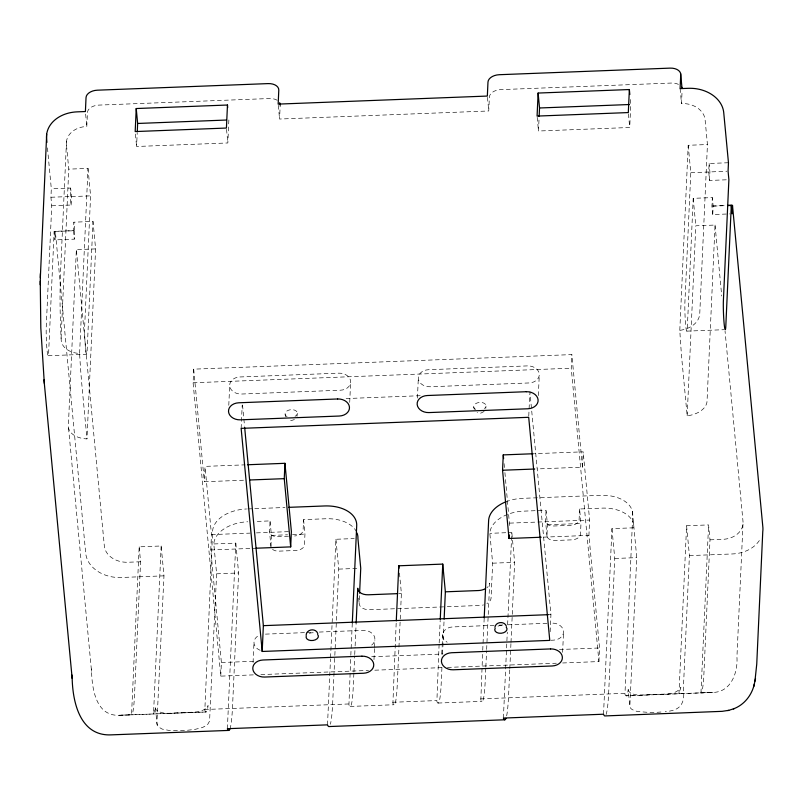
<?xml version="1.0" encoding="UTF-8"?>
<svg xmlns="http://www.w3.org/2000/svg" width="803" height="803" viewBox="0 0 803 803"><rect width="100%" height="100%" fill="white"/><g stroke="black" fill="none" stroke-linecap="round" stroke-linejoin="round"><path stroke-width="0.6" stroke-dasharray="4.01 3.01" d="M95.607 248.9L76.365 249.643L68.365 425.811A22.052 13.882 -5.4 0 0 86.282 438.88L86.975 438.91L95.607 248.9L93.007 221.447L73.886 222.18L73.505 230.622L54.152 231.364L48.672 351.995A16.542 1.134 87.8 0 1 46.996 349.666A16.542 1.134 87.8 0 1 46.263 326.409L51.743 205.779L50.93 197.257L51.322 188.815L47.287 146.046M74.689 230.712L74.308 239.153L54.955 239.896L55.347 231.455L74.689 230.712L73.886 222.18M66.488 141.388L60.466 273.953C59.673 296.427 60.034 318.942 61.289 341.395C63.106 349.476 72.079 353.159 79.597 353.45A90.799 6.213 87.8 0 0 82.067 386.936L86.975 438.91M61.078 338.535L68.767 169.142L66.428 144.359A22.052 17.064 2.6 0 1 86.804 126.462L87.437 112.51A11.031 6.946 -5.4 0 1 98.749 105.103L269.517 98.528A11.031 6.946 -5.4 0 1 277.828 100.696M51.743 205.779L71.086 205.036L70.283 196.504L70.664 188.063L51.322 188.815M71.086 205.036L71.467 196.594L70.664 188.063M79.597 353.45L88.009 168.399L68.767 169.142M88.009 168.399L90.598 195.862L84.737 324.934A16.542 1.134 87.8 0 0 85.469 348.191A16.542 1.134 87.8 0 0 87.146 350.509L93.007 221.447M228.875 119.948L227.831 142.964L136.59 146.487L137.203 133.157M68.536 427.979L91.532 671.318C92.134 688.583 95.708 715.724 118.583 715.322L205.969 711.99L118.673 715.262L131.541 714.851L139.17 546.843L161.152 545.99L163.973 575.841L156.896 723.142L158.03 726.665L162.146 729.084L168.771 730.369L177.152 730.72A23.136 4.025 -2.9 0 0 186.316 730.389L195.099 729.355L202.486 727.528L207.515 724.758L209.563 721.114L216.629 573.814L213.809 543.962A33.084 20.828 -5.4 0 1 247.736 521.769M139.17 546.843L140.575 561.769L134.553 694.324A90.97 6.223 87.8 0 1 131.541 714.851M161.152 545.99L153.524 713.997L155.441 707.614L157.077 725.029M253.336 674.881L220.775 676.136L193.091 382.77L193.704 369.159L571.856 354.605L582.476 467.175L537.187 468.922M243.5 480.224L204.333 481.74L205.026 466.382L244.985 464.847M220.775 676.136L221.397 662.535L210.767 549.965L211.47 534.607L205.026 466.382M155.441 707.614L155.591 709.27C162.377 715.854 173.649 712.211 182.331 712.803C190.813 711.558 203.159 714.018 208.097 705.586L207.907 706.891A90.97 6.223 87.8 0 1 204.825 710.414L212.604 531.174A33.084 20.828 -5.4 0 1 246.531 508.972M228.785 405.334L229.738 384.436M227.369 728.702L235.801 543.119L213.809 543.962M241.141 428.37L242.205 405.013M235.801 543.119L238.611 572.971L232.589 705.526A110.262 7.538 87.8 0 1 229.929 728.983M253.065 662.545L254.009 641.647M678.455 84.415A11.031 6.946 -5.4 0 0 671.469 83.05L500.691 89.625A11.031 6.946 -5.4 0 0 489.388 97.033L488.746 110.985L279.564 119.035L280.197 105.083M271.012 547.124L269.557 531.716L270.049 520.906L255.173 521.478M270.932 546.221L271.424 535.4L270.049 520.906M356.602 532.008A33.084 20.828 -5.4 0 0 325.888 518.758L303.584 519.611L303.092 530.432A8.271 5.209 -5.4 0 1 294.611 535.982M303.584 519.611L304.949 534.115L304.457 544.926A8.271 5.209 -5.4 0 1 295.976 550.477L278.932 551.139A8.271 5.209 -5.4 0 1 271.916 548.79M327.504 724.848L330.505 658.831M330.565 657.587L335.935 539.265L354.253 538.562M335.935 539.265L338.756 569.116L332.733 701.671A110.262 7.538 87.8 0 1 330.354 724.256M349.706 402.423L350.6 382.75M353.872 673.376L353.31 685.903A90.97 6.223 87.8 0 1 348.934 704.863L350.76 656.573M350.821 655.328L352.296 622.907M353.932 672.131L354.675 655.85M354.725 654.596L355.067 647.077M355.127 645.833L356.09 624.543M359.493 595.675L359.152 603.153A11.031 6.946 -5.4 0 0 369.832 609.708L446.026 606.767M373.987 659.634L374.489 648.573M374.539 647.338L374.881 639.961M399.462 573.021L401.4 593.507L397.274 684.206A90.97 6.223 87.8 0 1 392.908 703.167L396.22 622.134M417.419 398.067L418.373 377.169M441.931 667.604L441.248 682.52A90.97 6.223 87.8 0 1 436.872 701.471L439.111 644.237M439.171 642.982L440.195 620.448M441.75 654.054L442.092 646.676M442.142 645.441L442.644 634.38M442.543 653.943L444.069 620.388M485.785 668.297L485.223 680.824A90.97 6.223 87.8 0 1 480.846 699.784L482.673 651.494M482.733 650.249L484.209 617.828M485.845 667.042L486.588 650.771M486.638 649.517L489.659 583.149A11.031 6.946 -5.4 0 1 486.879 587.726M603.525 714.218L611.956 528.635L633.958 527.792A33.084 20.828 -5.4 0 0 601.929 508.128L579.595 508.992L580.97 523.486L580.479 534.296A8.271 5.209 -5.4 0 1 571.997 539.847L554.953 540.509A8.271 5.209 -5.4 0 1 546.953 535.591L547.435 524.781L546.07 510.276L523.757 511.14A33.084 20.828 -5.4 0 0 489.83 533.333L492.651 563.184L491.065 598.074A11.031 6.946 -5.4 0 1 486.889 603.565M509.594 525.493L504.665 469.785M503.391 718.073L507.295 632.132M507.626 624.654L511.812 532.489L489.83 533.333M509.744 669.893L508.61 694.896A110.262 7.538 87.8 0 1 506.522 716.396M509.805 668.638L510.939 643.625M510.999 642.38L514.633 562.341L511.812 532.489M630.295 99.492L630.767 104.47L629.723 127.496L538.482 131.009L539.094 117.68M528.765 416.064L529.047 409.921M529.097 408.687L529.769 393.942M538.341 395.608L539.295 374.71M547.034 536.494L545.578 521.097L546.07 510.276M550.155 631.79L550.938 614.576L529.88 391.483M562.612 662.977L598.918 661.572L571.234 368.206L571.856 354.605M562.612 652.367L563.505 632.704M579.595 508.992L579.104 519.802A8.271 5.209 -5.4 0 1 570.622 525.353L553.588 526.005A8.271 5.209 -5.4 0 1 545.578 521.097M582.476 467.175L583.179 451.828L534.477 453.695M598.918 661.572L599.54 647.971L588.92 535.4L589.613 520.053L583.179 451.828M611.956 528.635L614.767 558.486L608.754 691.042A110.262 7.538 87.8 0 1 606.084 714.499M660.999 712.01L658.851 712.181A23.126 4.015 -2.9 0 1 650.139 712.532L637.11 711.468L632.202 709.621L630.676 708.296L629.833 706.73L628.227 689.406L628.036 690.721A90.97 6.223 87.8 0 1 624.955 694.234L632.734 514.994A33.084 20.828 -5.4 0 0 600.724 495.331L522.552 498.342A33.084 20.828 -5.4 0 0 507.476 501.202M632.413 511.381L636.759 557.633L629.833 706.73M687.167 415.803L695.799 225.794L715.041 225.051L707.041 401.219A22.052 13.882 -5.4 0 1 687.87 415.713L687.167 415.803L682.269 363.819A90.799 6.213 87.8 0 1 679.8 330.344C688.683 329.28 698.921 323.78 699.744 313.933L707.443 144.54L705.104 119.767A22.052 17.064 2.6 0 0 681.506 103.557L682.088 90.769M679.8 330.344L688.201 145.283L707.443 144.54M688.201 145.283L690.791 172.745L684.929 301.818A16.542 1.134 87.8 0 0 685.662 325.074A16.542 1.134 87.8 0 0 687.348 327.403L693.21 198.331L712.331 197.588L713.144 206.12L712.753 214.562L729.686 213.909M742.986 524.128L736.933 656.984C738.027 672.211 731.192 691.935 713.285 692.417L626.089 695.81L713.375 692.357L700.959 692.919A90.97 6.223 87.8 0 0 703.97 672.402L709.993 539.837L708.587 524.911L686.595 525.764L678.967 693.762L680.884 687.378C675.313 696.271 662.033 693.35 652.819 694.685C644.859 694.153 634.29 697.446 628.347 690.981M686.595 525.764L689.416 555.606L683.393 688.171C685.23 703.599 680.553 710.725 665.215 711.548M728.462 162.738L709.119 163.481L708.738 171.922L709.541 180.454L728.883 179.701M709.541 180.454L709.922 172.013L709.119 163.481M712.753 214.562L711.95 206.03L712.331 197.588M700.959 692.919L708.587 524.911M297.341 413.324L296.99 416.426M485.976 406.057L485.815 408.396M484.139 411.477L480.816 413.144L477.112 412.531M294.43 419.567L291.499 420.471L287.926 419.447M50.93 197.257L70.283 196.504M71.467 196.594L90.598 195.862M690.791 172.745L726.876 171.22M711.95 206.03L725.25 205.518M713.144 206.12L725.229 205.658M48.09 355.729L86.563 354.243M686.756 331.137L723.995 329.702M239.896 376.968L338.836 373.164A11.031 8.532 2.6 0 1 350.63 381.264A11.031 8.532 2.6 0 1 340.442 390.218L241.512 394.032A11.031 8.532 2.6 0 1 229.708 385.922A11.031 8.532 2.6 0 1 239.896 376.968M193.091 382.77L571.234 368.206M346.083 398.559L421.103 395.668M247.776 508.921L284.985 507.496M211.47 534.607L250.175 533.122M256.418 532.881L290.134 531.586M509.694 523.124L589.613 520.053M271.424 535.4L287.564 534.788M292.533 534.587L304.949 534.115M547.435 524.781L580.97 523.486M288.518 536.213L277.567 536.635A8.271 5.209 -5.4 0 1 269.557 531.716M210.767 549.965L256.057 548.218M543.631 537.147L588.92 535.4M140.575 561.769L127.928 562.251A22.052 17.064 2.6 0 1 104.34 546.04L76.365 249.643M709.993 539.837L722.63 539.355A22.052 17.064 2.6 0 0 743.006 521.448L725.029 330.906M163.973 575.841L121.092 577.498A33.084 25.596 2.6 0 1 85.7 553.177L55.347 231.455M216.629 573.814L238.611 572.971M338.756 569.116L359.513 568.313M492.651 563.184L514.633 562.341M614.767 558.486L636.759 557.633M689.416 555.606L732.286 553.96A33.084 25.596 2.6 0 0 760.782 538.03M398.95 593.608L401.4 593.507M447.271 606.717L479.752 605.472A11.031 6.946 -5.4 0 0 483.536 604.91M548.439 614.676L550.938 614.576M265.422 634.129L305.501 632.593M306.756 632.543L313.009 632.302M319.273 632.061L363.107 630.375A11.031 8.532 2.6 0 1 373.967 635.585A11.031 8.532 2.6 0 1 371.598 645.16M494.136 625.326L452.802 626.922A11.031 8.532 2.6 0 0 443.005 632.925A11.031 8.532 2.6 0 0 447.161 642.249M499.145 625.135L502.899 624.985M507.908 624.794L549.232 623.208M550.848 640.262L553.347 640.162A11.031 8.532 2.6 0 0 563.535 631.208A11.031 8.532 2.6 0 0 551.741 623.108M221.397 662.535L255.203 661.23M371.648 656.744L443.025 654.003M559.47 649.517L599.54 647.971M260.845 674.6L368.527 670.445M374.79 670.204L442.403 667.604M447.412 667.413L556.349 663.218M204.504 709.521L348.612 703.97M392.587 702.274L436.551 700.577M480.525 698.891L624.634 693.34M350.078 706.439L394.042 704.743M438.016 703.057L481.991 701.36M474.332 409.47L473.74 407.201M285.697 416.737L285.105 414.468M715.041 225.051L721.736 296.036M693.21 198.331L695.799 225.794M680.101 88.631L681.506 103.557M628.428 113.815L629.723 127.496M537.197 117.328L538.482 131.009M487.461 97.304L488.746 110.985M504.073 463.582L504.545 468.55M358.68 598.135L359.262 604.358M278.27 105.354L279.564 119.035M226.546 129.293L227.831 142.964M242.546 405.053L244.554 426.283M193.704 369.159L204.333 481.74M135.416 134.041L136.59 146.487M85.63 114.026L86.804 126.462M73.505 230.622L74.308 239.153M54.152 231.364L54.955 239.896M91.311 668.909L91.532 671.318M260.182 650.31A11.031 8.532 2.6 0 1 258.787 635.534M309.326 633.396A6.163 3.885 -5.4 0 1 315.479 633.155M497.96 626.129A6.163 3.885 -5.4 0 1 504.113 625.898M287.103 416.697A6.163 3.885 -5.4 0 1 286.842 411.056A6.163 3.885 -5.4 0 1 295.785 410.704A6.163 3.885 -5.4 0 1 295.012 416.396M475.737 409.43A6.163 3.885 -5.4 0 1 475.235 403.969A6.163 3.885 -5.4 0 1 483.918 403.156A6.163 3.885 -5.4 0 1 484.42 408.617M527.471 365.897L428.531 369.711A11.031 8.532 2.6 0 0 418.343 378.655A11.031 8.532 2.6 0 0 430.137 386.765L529.077 382.951A11.031 8.532 2.6 0 0 539.265 373.997A11.031 8.532 2.6 0 0 527.471 365.897"/><path stroke-width="1.2" d="M40.26 281.231L40.812 327.935L44.326 383.422M40.341 277.587L46.674 134.252M40.2 284.694L40.411 273.602M136.229 108.535L135.185 131.562L226.426 128.048L227.47 105.022L136.229 108.535L137.644 123.461L137.253 131.943M262.2 651.464L241.141 428.37L528.705 417.299L549.764 640.392L262.2 651.464L263.364 625.657L244.674 427.537M256.057 548.218L290.686 546.883L284.252 478.658L284.945 463.311L247.485 464.756M290.686 546.883L291.379 531.536L284.945 463.311M352.296 622.907L356.713 525.624A33.084 20.828 -5.4 0 0 324.683 505.96L288.709 507.345M356.151 623.289L357.747 588.228A11.031 6.946 -5.4 0 0 368.416 594.782L397.736 593.648M359.603 593.186L360.738 568.263L357.917 538.422A33.084 20.828 -5.4 0 0 357.044 533.041M396.28 620.89L398.78 565.794L442.754 564.097L445.364 591.821L444.129 619.153M440.255 619.193L442.754 564.097M484.209 617.828L488.625 520.545A33.084 20.828 -5.4 0 1 506.322 501.634M541.152 537.237L509.002 538.472L502.558 470.247L503.26 454.899L533.222 453.745M509.002 538.472L509.162 534.939M538.12 93.058L537.077 116.084L628.317 112.571L629.361 89.545L538.12 93.058L539.526 107.983L539.144 116.465M727.669 205.427L731.302 205.287L725.822 325.918A16.542 1.134 87.8 0 1 724.135 323.589A16.542 1.134 87.8 0 1 723.403 300.332L728.883 179.701L728.08 171.18L728.462 162.738L723.734 112.631A33.084 25.596 2.6 0 0 688.342 88.32L680.101 88.631L680.733 74.679A11.031 6.946 -5.4 0 0 670.053 68.125L499.285 74.709A11.031 6.946 -5.4 0 0 487.973 82.107L487.341 96.059L278.159 104.109L278.792 90.157A11.031 6.946 -5.4 0 0 268.112 83.602L97.344 90.187A11.031 6.946 -5.4 0 0 86.031 97.585L85.399 111.537L77.148 111.858A33.084 25.596 2.6 0 0 46.594 138.708L46.935 142.372M727.648 205.558L732.487 205.377L732.105 213.819L731.302 205.287M754.95 681.165L756.747 664.121L762.77 531.566A33.084 25.596 2.6 0 0 762.85 527.099L732.487 205.377M306.124 635.303C306.304 629.13 315.83 627.695 317.767 633.557M733.35 708.908C744.14 705.024 752.04 694.996 754.348 683.895M753.746 686.675L755.513 678.565M494.889 627.294C495.732 621.622 504.495 620.799 506.382 626.22M505.95 718.354A110.262 7.538 87.8 0 1 503.391 718.073L603.525 714.218A110.262 7.538 87.8 0 0 604.83 715.935L722.138 711.338L728.743 710.334M727.849 710.615L734.233 708.637M137.644 123.461L226.376 120.038M539.526 107.983L629.522 104.52M249.623 479.993L284.252 478.658M502.558 470.247L534.718 469.012M445.364 591.821L478.347 590.546A11.031 6.946 -5.4 0 0 485.484 588.639M263.364 625.657L548.439 614.676M504.696 719.789L328.808 726.564A110.262 7.538 87.8 0 1 327.504 724.848L227.369 728.702A110.262 7.538 87.8 0 0 229.929 728.983M228.674 730.419L110.955 734.875C80.159 736.11 72.772 702.474 72.17 678.495L43.984 379.809M680.623 73.474L682.028 88.4A11.031 6.946 -5.4 0 0 681.586 87.246M629.361 89.545L629.833 94.523M503.26 454.899L503.611 458.623M398.78 565.794L399.011 568.203M227.47 105.022L227.701 107.512M71.838 674.881L72.17 678.495M279.645 102.724A11.031 6.946 -5.4 0 1 280.197 105.083M317.657 634.5A6.163 3.885 -5.4 0 1 313.14 640.453A6.163 3.885 -5.4 0 1 306.224 636.207M506.291 627.233A6.163 3.885 -5.4 0 1 501.243 633.256A6.163 3.885 -5.4 0 1 495.17 628.277M337.661 398.971L238.722 402.785A11.031 8.532 2.6 0 0 228.534 411.738A11.031 8.532 2.6 0 0 240.338 419.839L339.267 416.034A11.031 8.532 2.6 0 0 349.456 407.081A11.031 8.532 2.6 0 0 337.661 398.971M526.296 391.713L427.357 395.518A11.031 8.532 2.6 0 0 417.169 404.471A11.031 8.532 2.6 0 0 428.973 412.581L527.902 408.767A11.031 8.532 2.6 0 0 538.09 399.814A11.031 8.532 2.6 0 0 526.296 391.713M361.932 656.181L263.003 659.996A11.031 8.532 2.6 0 0 252.815 668.949A11.031 8.532 2.6 0 0 264.609 677.049L363.548 673.245A11.031 8.532 2.6 0 0 373.736 664.292A11.031 8.532 2.6 0 0 361.932 656.181M550.567 648.924L451.637 652.729A11.031 8.532 2.6 0 0 441.449 661.682A11.031 8.532 2.6 0 0 453.243 669.792L552.173 665.978A11.031 8.532 2.6 0 0 562.361 657.025A11.031 8.532 2.6 0 0 550.567 648.924"/></g></svg>
